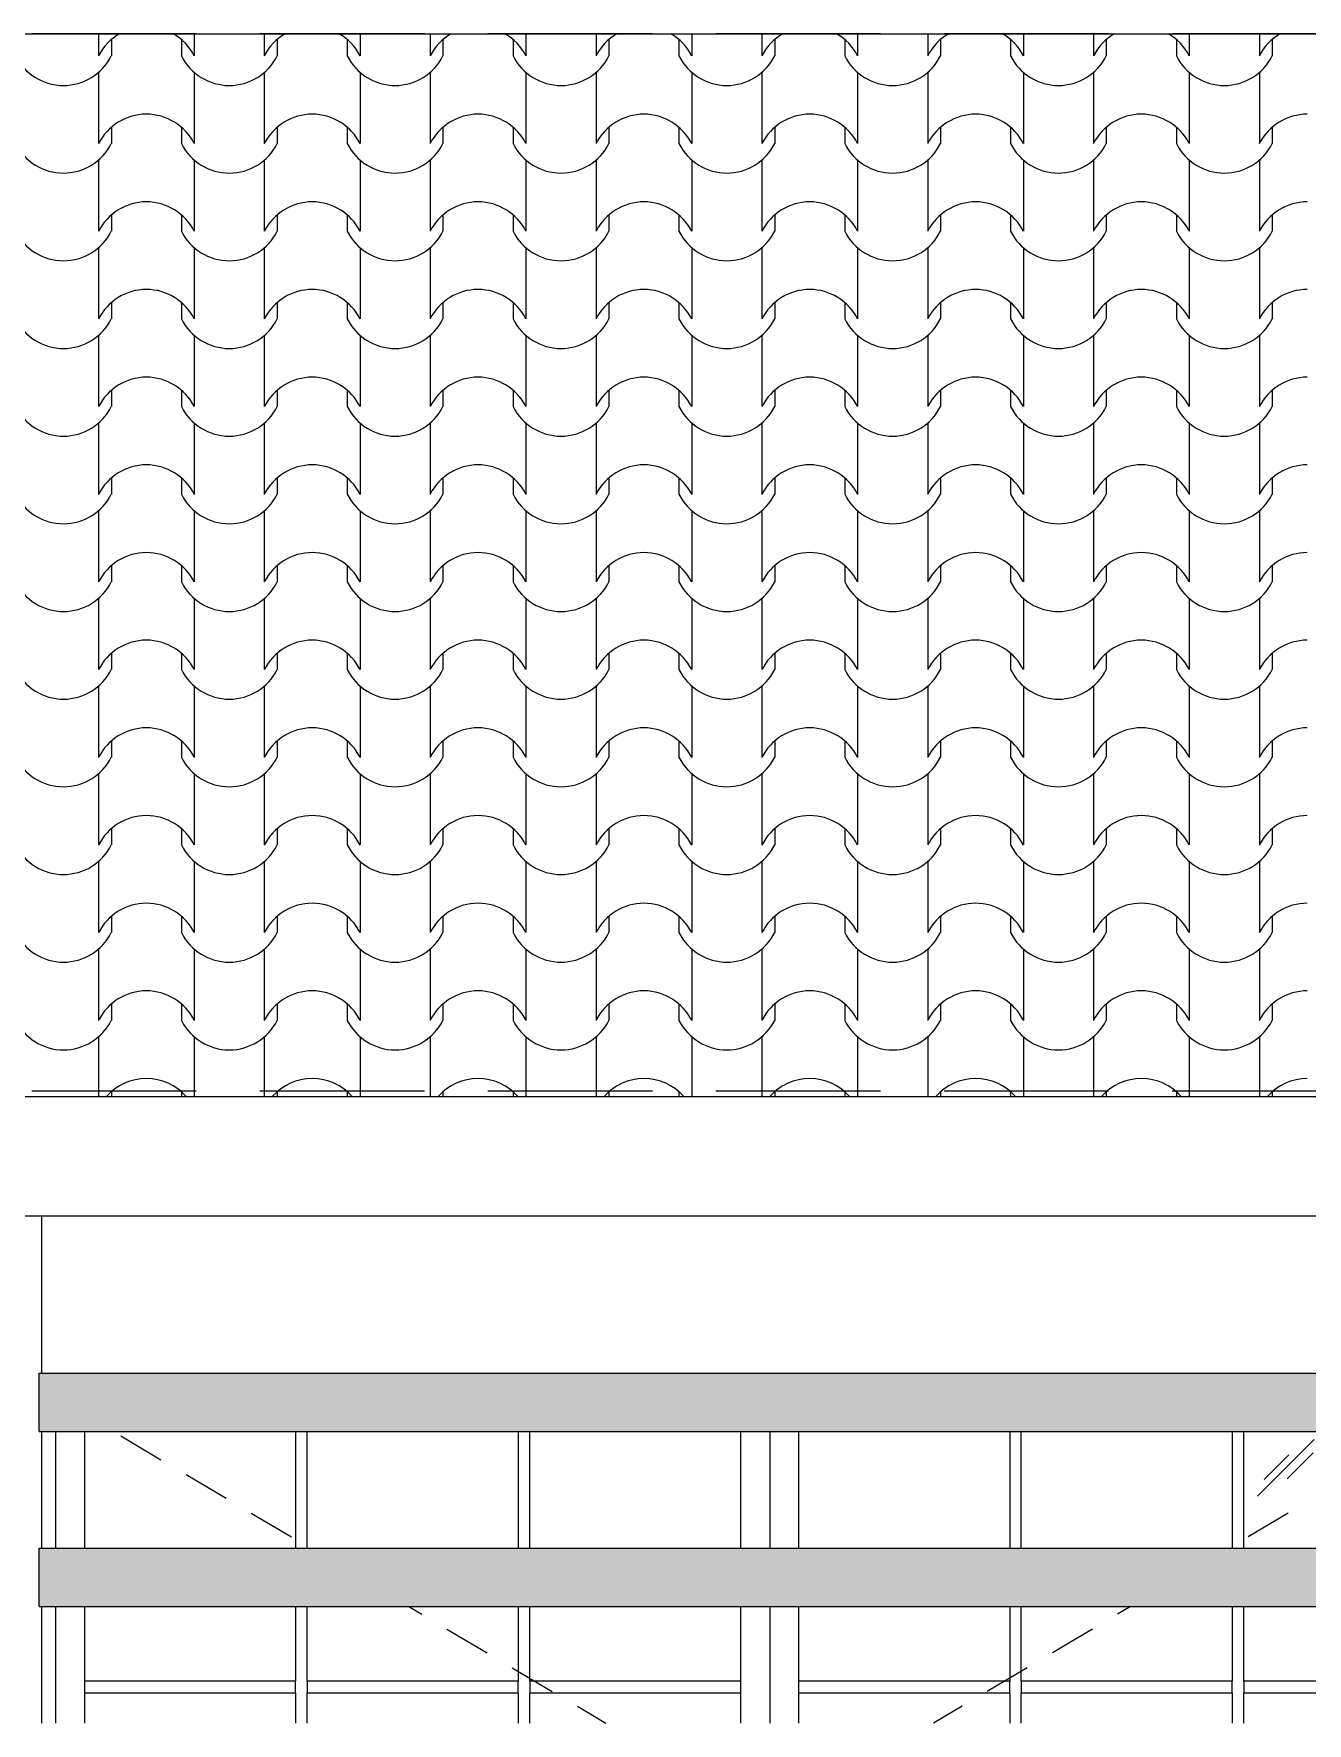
# Model space of a CAD drawing. Header units: millimetres. Extents: x 323482 to 503016, y 8175 to 72038.
# Drawn here: x 469483 to 471668, y 18728 to 21625 of the extents above; entities that cross this region are included whole.
import ezdxf

# ---------------------------------------------------------------- set-up
doc = ezdxf.new("R2010")
doc.units = ezdxf.units.MM
doc.header["$MEASUREMENT"] = 0
doc.linetypes.add('Hidden Line', pattern=[391.222223, 282.222223, -109])
for name, color, linetype, lineweight in [('2D Drafting - General_Pen_No__101', 252, 'Continuous', 13), ('Shell - Roof_Pen_No__120', 7, 'Continuous', 13), ('Structural - Bearing_Pen_No__120', 7, 'Continuous', 13)]:
    doc.layers.add(name, color=color, linetype=linetype, lineweight=lineweight)
for name, color, linetype, lineweight, true_color in [('2D Drafting - General_Pen_No__102', 7, 'Continuous', 13, 0xcccccc), ('Structural - Bearing_Pen_No__102', 7, 'Continuous', 13, 0xcccccc), ('Structural - Bearing_Pen_No__83', 7, 'Continuous', 13, 0xff9955)]:
    doc.layers.add(name, color=color, linetype=linetype, lineweight=lineweight, true_color=true_color)

# ---------------------------------------------------------------- blocks, each defined once
blk = doc.blocks.new('*X2')
at = {"layer": '2D Drafting - General_Pen_No__101', "color": 252, "linetype": 'Continuous', "lineweight": 13}
for p, q in [((469594.4, 21625.4), (469594.4, 21587.4)), ((469616.4, 21615.5), (469616.4, 21587.4)), ((469736.6, 21615.5), (469736.6, 21587.4)), ((469758.6, 21625.4), (469758.6, 21587.4)), ((469878.8, 21625.4), (469878.8, 21587.4)), ((469900.8, 21615.5), (469900.8, 21587.4)), ((470021.1, 21615.5), (470021.1, 21587.4)), ((470043.1, 21625.4), (470043.1, 21587.4)), ((470163.3, 21625.4), (470163.3, 21587.4)), ((470185.3, 21615.5), (470185.3, 21587.4)), ((470305.6, 21615.5), (470305.6, 21587.4)), ((470327.6, 21625.4), (470327.6, 21587.4)), ((470447.8, 21625.4), (470447.8, 21587.4)), ((470469.8, 21615.5), (470469.8, 21587.4)), ((470590, 21615.5), (470590, 21587.4)), ((470612, 21625.4), (470612, 21587.4)), ((470732.3, 21625.4), (470732.3, 21587.4)), ((470754.3, 21615.5), (470754.3, 21587.4)), ((470874.5, 21615.5), (470874.5, 21587.4)), ((470896.5, 21625.4), (470896.5, 21587.4)), ((471016.8, 21625.4), (471016.8, 21587.4)), ((471038.8, 21615.5), (471038.8, 21587.4)), ((471159, 21615.5), (471159, 21587.4)), ((471181, 21625.4), (471181, 21587.4)), ((471301.2, 21625.4), (471301.2, 21587.4)), ((471323.2, 21615.5), (471323.2, 21587.4)), ((471443.5, 21615.5), (471443.5, 21587.4)), ((471465.5, 21625.4), (471465.5, 21587.4)), ((471585.7, 21625.4), (471585.7, 21587.4)), ((471607.7, 21615.5), (471607.7, 21587.4)), ((469594.4, 21559), (469594.4, 21498.1)), ((469758.6, 21559), (469758.6, 21498.1)), ((469878.8, 21559), (469878.8, 21498.1)), ((470043.1, 21559), (470043.1, 21498.1)), ((470163.3, 21559), (470163.3, 21498.1)), ((470327.6, 21559), (470327.6, 21498.1)), ((470447.8, 21559), (470447.8, 21498.1)), ((470612, 21559), (470612, 21498.1)), ((470732.3, 21559), (470732.3, 21498.1)), ((470896.5, 21559), (470896.5, 21498.1)), ((471016.8, 21559), (471016.8, 21498.1)), ((471181, 21559), (471181, 21498.1)), ((471301.2, 21559), (471301.2, 21498.1)), ((471465.5, 21559), (471465.5, 21498.1)), ((471585.7, 21559), (471585.7, 21498.1)), ((469594.4, 21498.1), (469594.4, 21437.1)), ((469758.6, 21498.1), (469758.6, 21437.1)), ((469878.8, 21498.1), (469878.8, 21437.1)), ((470043.1, 21498.1), (470043.1, 21437.1)), ((470163.3, 21498.1), (470163.3, 21437.1)), ((470327.6, 21498.1), (470327.6, 21437.1)), ((470447.8, 21498.1), (470447.8, 21437.1)), ((470612, 21498.1), (470612, 21437.1)), ((470732.3, 21498.1), (470732.3, 21437.1)), ((470896.5, 21498.1), (470896.5, 21437.1)), ((471016.8, 21498.1), (471016.8, 21437.1)), ((471181, 21498.1), (471181, 21437.1)), ((471301.2, 21498.1), (471301.2, 21437.1)), ((471465.5, 21498.1), (471465.5, 21437.1)), ((471585.7, 21498.1), (471585.7, 21437.1)), ((469616.4, 21465.1), (469616.4, 21437.1)), ((469736.6, 21465.1), (469736.6, 21437.1)), ((469900.8, 21465.1), (469900.8, 21437.1)), ((470021.1, 21465.1), (470021.1, 21437.1)), ((470185.3, 21465.1), (470185.3, 21437.1)), ((470305.6, 21465.1), (470305.6, 21437.1)), ((470469.8, 21465.1), (470469.8, 21437.1)), ((470590, 21465.1), (470590, 21437.1)), ((470754.3, 21465.1), (470754.3, 21437.1)), ((470874.5, 21465.1), (470874.5, 21437.1)), ((471038.8, 21465.1), (471038.8, 21437.1)), ((471159, 21465.1), (471159, 21437.1)), ((471323.2, 21465.1), (471323.2, 21437.1)), ((471443.5, 21465.1), (471443.5, 21437.1)), ((471607.7, 21465.1), (471607.7, 21437.1)), ((469594.4, 21408.7), (469594.4, 21347.7)), ((469758.6, 21408.7), (469758.6, 21347.7)), ((469878.8, 21408.7), (469878.8, 21347.7)), ((470043.1, 21408.7), (470043.1, 21347.7)), ((470163.3, 21408.7), (470163.3, 21347.7)), ((470327.6, 21408.7), (470327.6, 21347.7)), ((470447.8, 21408.7), (470447.8, 21347.7)), ((470612, 21408.7), (470612, 21347.7)), ((470732.3, 21408.7), (470732.3, 21347.7)), ((470896.5, 21408.7), (470896.5, 21347.7)), ((471016.8, 21408.7), (471016.8, 21347.7)), ((471181, 21408.7), (471181, 21347.7)), ((471301.2, 21408.7), (471301.2, 21347.7)), ((471465.5, 21408.7), (471465.5, 21347.7)), ((471585.7, 21408.7), (471585.7, 21347.7)), ((469594.4, 21347.7), (469594.4, 21286.8)), ((469758.6, 21347.7), (469758.6, 21286.8)), ((469878.8, 21347.7), (469878.8, 21286.8)), ((470043.1, 21347.7), (470043.1, 21286.8)), ((470163.3, 21347.7), (470163.3, 21286.8)), ((470327.6, 21347.7), (470327.6, 21286.8)), ((470447.8, 21347.7), (470447.8, 21286.8)), ((470612, 21347.7), (470612, 21286.8)), ((470732.3, 21347.7), (470732.3, 21286.8)), ((470896.5, 21347.7), (470896.5, 21286.8)), ((471016.8, 21347.7), (471016.8, 21286.8)), ((471181, 21347.7), (471181, 21286.8)), ((471301.2, 21347.7), (471301.2, 21286.8)), ((471465.5, 21347.7), (471465.5, 21286.8)), ((471585.7, 21347.7), (471585.7, 21286.8)), ((469616.4, 21314.8), (469616.4, 21286.8)), ((469736.6, 21314.8), (469736.6, 21286.8)), ((469900.8, 21314.8), (469900.8, 21286.8)), ((470021.1, 21314.8), (470021.1, 21286.8)), ((470185.3, 21314.8), (470185.3, 21286.8)), ((470305.6, 21314.8), (470305.6, 21286.8)), ((470469.8, 21314.8), (470469.8, 21286.8)), ((470590, 21314.8), (470590, 21286.8)), ((470754.3, 21314.8), (470754.3, 21286.8)), ((470874.5, 21314.8), (470874.5, 21286.8)), ((471038.8, 21314.8), (471038.8, 21286.8)), ((471159, 21314.8), (471159, 21286.8)), ((471323.2, 21314.8), (471323.2, 21286.8)), ((471443.5, 21314.8), (471443.5, 21286.8)), ((471607.7, 21314.8), (471607.7, 21286.8)), ((469594.4, 21258.4), (469594.4, 21197.4)), ((469758.6, 21258.4), (469758.6, 21197.4)), ((469878.8, 21258.4), (469878.8, 21197.4)), ((470043.1, 21258.4), (470043.1, 21197.4)), ((470163.3, 21258.4), (470163.3, 21197.4)), ((470327.6, 21258.4), (470327.6, 21197.4)), ((470447.8, 21258.4), (470447.8, 21197.4)), ((470612, 21258.4), (470612, 21197.4)), ((470732.3, 21258.4), (470732.3, 21197.4)), ((470896.5, 21258.4), (470896.5, 21197.4)), ((471016.8, 21258.4), (471016.8, 21197.4)), ((471181, 21258.4), (471181, 21197.4)), ((471301.2, 21258.4), (471301.2, 21197.4)), ((471465.5, 21258.4), (471465.5, 21197.4)), ((471585.7, 21258.4), (471585.7, 21197.4)), ((469594.4, 21197.4), (469594.4, 21136.4)), ((469758.6, 21197.4), (469758.6, 21136.4)), ((469878.8, 21197.4), (469878.8, 21136.4)), ((470043.1, 21197.4), (470043.1, 21136.4)), ((470163.3, 21197.4), (470163.3, 21136.4)), ((470327.6, 21197.4), (470327.6, 21136.4)), ((470447.8, 21197.4), (470447.8, 21136.4)), ((470612, 21197.4), (470612, 21136.4)), ((470732.3, 21197.4), (470732.3, 21136.4)), ((470896.5, 21197.4), (470896.5, 21136.4)), ((471016.8, 21197.4), (471016.8, 21136.4)), ((471181, 21197.4), (471181, 21136.4)), ((471301.2, 21197.4), (471301.2, 21136.4)), ((471465.5, 21197.4), (471465.5, 21136.4)), ((471585.7, 21197.4), (471585.7, 21136.4)), ((469616.4, 21164.4), (469616.4, 21136.4)), ((469736.6, 21164.4), (469736.6, 21136.4)), ((469900.8, 21164.4), (469900.8, 21136.4)), ((470021.1, 21164.4), (470021.1, 21136.4)), ((470185.3, 21164.4), (470185.3, 21136.4)), ((470305.6, 21164.4), (470305.6, 21136.4)), ((470469.8, 21164.4), (470469.8, 21136.4)), ((470590, 21164.4), (470590, 21136.4)), ((470754.3, 21164.4), (470754.3, 21136.4)), ((470874.5, 21164.4), (470874.5, 21136.4)), ((471038.8, 21164.4), (471038.8, 21136.4)), ((471159, 21164.4), (471159, 21136.4)), ((471323.2, 21164.4), (471323.2, 21136.4)), ((471443.5, 21164.4), (471443.5, 21136.4)), ((471607.7, 21164.4), (471607.7, 21136.4)), ((469594.4, 21108), (469594.4, 21047.1)), ((469758.6, 21108), (469758.6, 21047.1)), ((469878.8, 21108), (469878.8, 21047.1)), ((470043.1, 21108), (470043.1, 21047.1)), ((470163.3, 21108), (470163.3, 21047.1)), ((470327.6, 21108), (470327.6, 21047.1)), ((470447.8, 21108), (470447.8, 21047.1)), ((470612, 21108), (470612, 21047.1)), ((470732.3, 21108), (470732.3, 21047.1)), ((470896.5, 21108), (470896.5, 21047.1)), ((471016.8, 21108), (471016.8, 21047.1)), ((471181, 21108), (471181, 21047.1)), ((471301.2, 21108), (471301.2, 21047.1)), ((471465.5, 21108), (471465.5, 21047.1)), ((471585.7, 21108), (471585.7, 21047.1)), ((469594.4, 21047.1), (469594.4, 20986.1)), ((469758.6, 21047.1), (469758.6, 20986.1)), ((469878.8, 21047.1), (469878.8, 20986.1)), ((470043.1, 21047.1), (470043.1, 20986.1)), ((470163.3, 21047.1), (470163.3, 20986.1)), ((470327.6, 21047.1), (470327.6, 20986.1)), ((470447.8, 21047.1), (470447.8, 20986.1)), ((470612, 21047.1), (470612, 20986.1)), ((470732.3, 21047.1), (470732.3, 20986.1)), ((470896.5, 21047.1), (470896.5, 20986.1)), ((471016.8, 21047.1), (471016.8, 20986.1)), ((471181, 21047.1), (471181, 20986.1)), ((471301.2, 21047.1), (471301.2, 20986.1)), ((471465.5, 21047.1), (471465.5, 20986.1)), ((471585.7, 21047.1), (471585.7, 20986.1)), ((469616.4, 21014.1), (469616.4, 20986.1)), ((469736.6, 21014.1), (469736.6, 20986.1)), ((469900.8, 21014.1), (469900.8, 20986.1)), ((470021.1, 21014.1), (470021.1, 20986.1)), ((470185.3, 21014.1), (470185.3, 20986.1)), ((470305.6, 21014.1), (470305.6, 20986.1)), ((470469.8, 21014.1), (470469.8, 20986.1)), ((470590, 21014.1), (470590, 20986.1)), ((470754.3, 21014.1), (470754.3, 20986.1)), ((470874.5, 21014.1), (470874.5, 20986.1)), ((471038.8, 21014.1), (471038.8, 20986.1)), ((471159, 21014.1), (471159, 20986.1)), ((471323.2, 21014.1), (471323.2, 20986.1)), ((471443.5, 21014.1), (471443.5, 20986.1)), ((471607.7, 21014.1), (471607.7, 20986.1)), ((469594.4, 20957.7), (469594.4, 20896.7)), ((469758.6, 20957.7), (469758.6, 20896.7)), ((469878.8, 20957.7), (469878.8, 20896.7)), ((470043.1, 20957.7), (470043.1, 20896.7)), ((470163.3, 20957.7), (470163.3, 20896.7)), ((470327.6, 20957.7), (470327.6, 20896.7)), ((470447.8, 20957.7), (470447.8, 20896.7)), ((470612, 20957.7), (470612, 20896.7)), ((470732.3, 20957.7), (470732.3, 20896.7)), ((470896.5, 20957.7), (470896.5, 20896.7)), ((471016.8, 20957.7), (471016.8, 20896.7)), ((471181, 20957.7), (471181, 20896.7)), ((471301.2, 20957.7), (471301.2, 20896.7)), ((471465.5, 20957.7), (471465.5, 20896.7)), ((471585.7, 20957.7), (471585.7, 20896.7)), ((469594.4, 20896.7), (469594.4, 20835.7)), ((469758.6, 20896.7), (469758.6, 20835.7)), ((469878.8, 20896.7), (469878.8, 20835.7)), ((470043.1, 20896.7), (470043.1, 20835.7)), ((470163.3, 20896.7), (470163.3, 20835.7)), ((470327.6, 20896.7), (470327.6, 20835.7)), ((470447.8, 20896.7), (470447.8, 20835.7)), ((470612, 20896.7), (470612, 20835.7)), ((470732.3, 20896.7), (470732.3, 20835.7)), ((470896.5, 20896.7), (470896.5, 20835.7)), ((471016.8, 20896.7), (471016.8, 20835.7)), ((471181, 20896.7), (471181, 20835.7)), ((471301.2, 20896.7), (471301.2, 20835.7)), ((471465.5, 20896.7), (471465.5, 20835.7)), ((471585.7, 20896.7), (471585.7, 20835.7)), ((469616.4, 20863.8), (469616.4, 20835.7)), ((469736.6, 20863.8), (469736.6, 20835.7)), ((469900.8, 20863.8), (469900.8, 20835.7)), ((470021.1, 20863.8), (470021.1, 20835.7)), ((470185.3, 20863.8), (470185.3, 20835.7)), ((470305.6, 20863.8), (470305.6, 20835.7)), ((470469.8, 20863.8), (470469.8, 20835.7)), ((470590, 20863.8), (470590, 20835.7)), ((470754.3, 20863.8), (470754.3, 20835.7)), ((470874.5, 20863.8), (470874.5, 20835.7)), ((471038.8, 20863.8), (471038.8, 20835.7)), ((471159, 20863.8), (471159, 20835.7)), ((471323.2, 20863.8), (471323.2, 20835.7)), ((471443.5, 20863.8), (471443.5, 20835.7)), ((471607.7, 20863.8), (471607.7, 20835.7)), ((469594.4, 20807.4), (469594.4, 20746.4)), ((469758.6, 20807.4), (469758.6, 20746.4)), ((469878.8, 20807.4), (469878.8, 20746.4)), ((470043.1, 20807.4), (470043.1, 20746.4)), ((470163.3, 20807.4), (470163.3, 20746.4)), ((470327.6, 20807.4), (470327.6, 20746.4)), ((470447.8, 20807.4), (470447.8, 20746.4)), ((470612, 20807.4), (470612, 20746.4)), ((470732.3, 20807.4), (470732.3, 20746.4)), ((470896.5, 20807.4), (470896.5, 20746.4)), ((471016.8, 20807.4), (471016.8, 20746.4)), ((471181, 20807.4), (471181, 20746.4)), ((471301.2, 20807.4), (471301.2, 20746.4)), ((471465.5, 20807.4), (471465.5, 20746.4)), ((471585.7, 20807.4), (471585.7, 20746.4)), ((469594.4, 20746.4), (469594.4, 20685.4)), ((469758.6, 20746.4), (469758.6, 20685.4)), ((469878.8, 20746.4), (469878.8, 20685.4)), ((470043.1, 20746.4), (470043.1, 20685.4)), ((470163.3, 20746.4), (470163.3, 20685.4)), ((470327.6, 20746.4), (470327.6, 20685.4)), ((470447.8, 20746.4), (470447.8, 20685.4)), ((470612, 20746.4), (470612, 20685.4)), ((470732.3, 20746.4), (470732.3, 20685.4)), ((470896.5, 20746.4), (470896.5, 20685.4)), ((471016.8, 20746.4), (471016.8, 20685.4)), ((471181, 20746.4), (471181, 20685.4)), ((471301.2, 20746.4), (471301.2, 20685.4)), ((471465.5, 20746.4), (471465.5, 20685.4)), ((471585.7, 20746.4), (471585.7, 20685.4)), ((469616.4, 20713.4), (469616.4, 20685.4)), ((469736.6, 20713.4), (469736.6, 20685.4)), ((469900.8, 20713.4), (469900.8, 20685.4)), ((470021.1, 20713.4), (470021.1, 20685.4)), ((470185.3, 20713.4), (470185.3, 20685.4)), ((470305.6, 20713.4), (470305.6, 20685.4)), ((470469.8, 20713.4), (470469.8, 20685.4)), ((470590, 20713.4), (470590, 20685.4)), ((470754.3, 20713.4), (470754.3, 20685.4)), ((470874.5, 20713.4), (470874.5, 20685.4)), ((471038.8, 20713.4), (471038.8, 20685.4)), ((471159, 20713.4), (471159, 20685.4)), ((471323.2, 20713.4), (471323.2, 20685.4)), ((471443.5, 20713.4), (471443.5, 20685.4)), ((471607.7, 20713.4), (471607.7, 20685.4)), ((469594.4, 20657), (469594.4, 20596)), ((469758.6, 20657), (469758.6, 20596)), ((469878.8, 20657), (469878.8, 20596)), ((470043.1, 20657), (470043.1, 20596)), ((470163.3, 20657), (470163.3, 20596)), ((470327.6, 20657), (470327.6, 20596)), ((470447.8, 20657), (470447.8, 20596)), ((470612, 20657), (470612, 20596)), ((470732.3, 20657), (470732.3, 20596)), ((470896.5, 20657), (470896.5, 20596)), ((471016.8, 20657), (471016.8, 20596)), ((471181, 20657), (471181, 20596)), ((471301.2, 20657), (471301.2, 20596)), ((471465.5, 20657), (471465.5, 20596)), ((471585.7, 20657), (471585.7, 20596)), ((469594.4, 20596), (469594.4, 20535.1)), ((469758.6, 20596), (469758.6, 20535.1)), ((469878.8, 20596), (469878.8, 20535.1)), ((470043.1, 20596), (470043.1, 20535.1)), ((470163.3, 20596), (470163.3, 20535.1)), ((470327.6, 20596), (470327.6, 20535.1)), ((470447.8, 20596), (470447.8, 20535.1)), ((470612, 20596), (470612, 20535.1)), ((470732.3, 20596), (470732.3, 20535.1)), ((470896.5, 20596), (470896.5, 20535.1)), ((471016.8, 20596), (471016.8, 20535.1)), ((471181, 20596), (471181, 20535.1)), ((471301.2, 20596), (471301.2, 20535.1)), ((471465.5, 20596), (471465.5, 20535.1)), ((471585.7, 20596), (471585.7, 20535.1)), ((469616.4, 20563.1), (469616.4, 20535.1)), ((469736.6, 20563.1), (469736.6, 20535.1)), ((469900.8, 20563.1), (469900.8, 20535.1)), ((470021.1, 20563.1), (470021.1, 20535.1)), ((470185.3, 20563.1), (470185.3, 20535.1)), ((470305.6, 20563.1), (470305.6, 20535.1)), ((470469.8, 20563.1), (470469.8, 20535.1)), ((470590, 20563.1), (470590, 20535.1)), ((470754.3, 20563.1), (470754.3, 20535.1)), ((470874.5, 20563.1), (470874.5, 20535.1)), ((471038.8, 20563.1), (471038.8, 20535.1)), ((471159, 20563.1), (471159, 20535.1)), ((471323.2, 20563.1), (471323.2, 20535.1)), ((471443.5, 20563.1), (471443.5, 20535.1)), ((471607.7, 20563.1), (471607.7, 20535.1)), ((469594.4, 20506.7), (469594.4, 20445.7)), ((469758.6, 20506.7), (469758.6, 20445.7)), ((469878.8, 20506.7), (469878.8, 20445.7)), ((470043.1, 20506.7), (470043.1, 20445.7)), ((470163.3, 20506.7), (470163.3, 20445.7)), ((470327.6, 20506.7), (470327.6, 20445.7)), ((470447.8, 20506.7), (470447.8, 20445.7)), ((470612, 20506.7), (470612, 20445.7)), ((470732.3, 20506.7), (470732.3, 20445.7)), ((470896.5, 20506.7), (470896.5, 20445.7)), ((471016.8, 20506.7), (471016.8, 20445.7)), ((471181, 20506.7), (471181, 20445.7)), ((471301.2, 20506.7), (471301.2, 20445.7)), ((471465.5, 20506.7), (471465.5, 20445.7)), ((471585.7, 20506.7), (471585.7, 20445.7)), ((469594.4, 20445.7), (469594.4, 20384.7)), ((469758.6, 20445.7), (469758.6, 20384.7)), ((469878.8, 20445.7), (469878.8, 20384.7)), ((470043.1, 20445.7), (470043.1, 20384.7)), ((470163.3, 20445.7), (470163.3, 20384.7)), ((470327.6, 20445.7), (470327.6, 20384.7)), ((470447.8, 20445.7), (470447.8, 20384.7)), ((470612, 20445.7), (470612, 20384.7)), ((470732.3, 20445.7), (470732.3, 20384.7)), ((470896.5, 20445.7), (470896.5, 20384.7)), ((471016.8, 20445.7), (471016.8, 20384.7)), ((471181, 20445.7), (471181, 20384.7)), ((471301.2, 20445.7), (471301.2, 20384.7)), ((471465.5, 20445.7), (471465.5, 20384.7)), ((471585.7, 20445.7), (471585.7, 20384.7)), ((469616.4, 20412.8), (469616.4, 20384.7)), ((469736.6, 20412.8), (469736.6, 20384.7)), ((469900.8, 20412.8), (469900.8, 20384.7)), ((470021.1, 20412.8), (470021.1, 20384.7)), ((470185.3, 20412.8), (470185.3, 20384.7)), ((470305.6, 20412.8), (470305.6, 20384.7)), ((470469.8, 20412.8), (470469.8, 20384.7)), ((470590, 20412.8), (470590, 20384.7)), ((470754.3, 20412.8), (470754.3, 20384.7)), ((470874.5, 20412.8), (470874.5, 20384.7)), ((471038.8, 20412.8), (471038.8, 20384.7)), ((471159, 20412.8), (471159, 20384.7)), ((471323.2, 20412.8), (471323.2, 20384.7)), ((471443.5, 20412.8), (471443.5, 20384.7)), ((471607.7, 20412.8), (471607.7, 20384.7)), ((469594.4, 20356.3), (469594.4, 20295.4)), ((469758.6, 20356.3), (469758.6, 20295.4)), ((469878.8, 20356.3), (469878.8, 20295.4)), ((470043.1, 20356.3), (470043.1, 20295.4)), ((470163.3, 20356.3), (470163.3, 20295.4)), ((470327.6, 20356.3), (470327.6, 20295.4)), ((470447.8, 20356.3), (470447.8, 20295.4)), ((470612, 20356.3), (470612, 20295.4)), ((470732.3, 20356.3), (470732.3, 20295.4)), ((470896.5, 20356.3), (470896.5, 20295.4)), ((471016.8, 20356.3), (471016.8, 20295.4)), ((471181, 20356.3), (471181, 20295.4)), ((471301.2, 20356.3), (471301.2, 20295.4)), ((471465.5, 20356.3), (471465.5, 20295.4)), ((471585.7, 20356.3), (471585.7, 20295.4)), ((469594.4, 20295.4), (469594.4, 20234.4)), ((469758.6, 20295.4), (469758.6, 20234.4)), ((469878.8, 20295.4), (469878.8, 20234.4)), ((470043.1, 20295.4), (470043.1, 20234.4)), ((470163.3, 20295.4), (470163.3, 20234.4)), ((470327.6, 20295.4), (470327.6, 20234.4)), ((470447.8, 20295.4), (470447.8, 20234.4)), ((470612, 20295.4), (470612, 20234.4)), ((470732.3, 20295.4), (470732.3, 20234.4)), ((470896.5, 20295.4), (470896.5, 20234.4)), ((471016.8, 20295.4), (471016.8, 20234.4)), ((471181, 20295.4), (471181, 20234.4)), ((471301.2, 20295.4), (471301.2, 20234.4)), ((471465.5, 20295.4), (471465.5, 20234.4)), ((471585.7, 20295.4), (471585.7, 20234.4)), ((469616.4, 20262.4), (469616.4, 20234.4)), ((469736.6, 20262.4), (469736.6, 20234.4)), ((469900.8, 20262.4), (469900.8, 20234.4)), ((470021.1, 20262.4), (470021.1, 20234.4)), ((470185.3, 20262.4), (470185.3, 20234.4)), ((470305.6, 20262.4), (470305.6, 20234.4)), ((470469.8, 20262.4), (470469.8, 20234.4)), ((470590, 20262.4), (470590, 20234.4)), ((470754.3, 20262.4), (470754.3, 20234.4)), ((470874.5, 20262.4), (470874.5, 20234.4)), ((471038.8, 20262.4), (471038.8, 20234.4)), ((471159, 20262.4), (471159, 20234.4)), ((471323.2, 20262.4), (471323.2, 20234.4)), ((471443.5, 20262.4), (471443.5, 20234.4)), ((471607.7, 20262.4), (471607.7, 20234.4)), ((469594.4, 20206), (469594.4, 20145)), ((469758.6, 20206), (469758.6, 20145)), ((469878.8, 20206), (469878.8, 20145)), ((470043.1, 20206), (470043.1, 20145)), ((470163.3, 20206), (470163.3, 20145)), ((470327.6, 20206), (470327.6, 20145)), ((470447.8, 20206), (470447.8, 20145)), ((470612, 20206), (470612, 20145)), ((470732.3, 20206), (470732.3, 20145)), ((470896.5, 20206), (470896.5, 20145)), ((471016.8, 20206), (471016.8, 20145)), ((471181, 20206), (471181, 20145)), ((471301.2, 20206), (471301.2, 20145)), ((471465.5, 20206), (471465.5, 20145)), ((471585.7, 20206), (471585.7, 20145)), ((469594.4, 20145), (469594.4, 20084.1)), ((469758.6, 20145), (469758.6, 20084.1)), ((469878.8, 20145), (469878.8, 20084.1)), ((470043.1, 20145), (470043.1, 20084.1)), ((470163.3, 20145), (470163.3, 20084.1)), ((470327.6, 20145), (470327.6, 20084.1)), ((470447.8, 20145), (470447.8, 20084.1)), ((470612, 20145), (470612, 20084.1)), ((470732.3, 20145), (470732.3, 20084.1)), ((470896.5, 20145), (470896.5, 20084.1)), ((471016.8, 20145), (471016.8, 20084.1)), ((471181, 20145), (471181, 20084.1)), ((471301.2, 20145), (471301.2, 20084.1)), ((471465.5, 20145), (471465.5, 20084.1)), ((471585.7, 20145), (471585.7, 20084.1)), ((469616.4, 20112.1), (469616.4, 20084.1)), ((469736.6, 20112.1), (469736.6, 20084.1)), ((469900.8, 20112.1), (469900.8, 20084.1)), ((470021.1, 20112.1), (470021.1, 20084.1)), ((470185.3, 20112.1), (470185.3, 20084.1)), ((470305.6, 20112.1), (470305.6, 20084.1)), ((470469.8, 20112.1), (470469.8, 20084.1)), ((470590, 20112.1), (470590, 20084.1)), ((470754.3, 20112.1), (470754.3, 20084.1)), ((470874.5, 20112.1), (470874.5, 20084.1)), ((471038.8, 20112.1), (471038.8, 20084.1)), ((471159, 20112.1), (471159, 20084.1)), ((471323.2, 20112.1), (471323.2, 20084.1)), ((471443.5, 20112.1), (471443.5, 20084.1)), ((471607.7, 20112.1), (471607.7, 20084.1)), ((469594.4, 20055.7), (469594.4, 19994.7)), ((469758.6, 20055.7), (469758.6, 19994.7)), ((469878.8, 20055.7), (469878.8, 19994.7)), ((470043.1, 20055.7), (470043.1, 19994.7)), ((470163.3, 20055.7), (470163.3, 19994.7)), ((470327.6, 20055.7), (470327.6, 19994.7)), ((470447.8, 20055.7), (470447.8, 19994.7)), ((470612, 20055.7), (470612, 19994.7)), ((470732.3, 20055.7), (470732.3, 19994.7)), ((470896.5, 20055.7), (470896.5, 19994.7)), ((471016.8, 20055.7), (471016.8, 19994.7)), ((471181, 20055.7), (471181, 19994.7)), ((471301.2, 20055.7), (471301.2, 19994.7)), ((471465.5, 20055.7), (471465.5, 19994.7)), ((471585.7, 20055.7), (471585.7, 19994.7)), ((469594.4, 19994.7), (469594.4, 19933.7)), ((469758.6, 19994.7), (469758.6, 19933.7)), ((469878.8, 19994.7), (469878.8, 19933.7)), ((470043.1, 19994.7), (470043.1, 19933.7)), ((470163.3, 19994.7), (470163.3, 19933.7)), ((470327.6, 19994.7), (470327.6, 19933.7)), ((470447.8, 19994.7), (470447.8, 19933.7)), ((470612, 19994.7), (470612, 19933.7)), ((470732.3, 19994.7), (470732.3, 19933.7)), ((470896.5, 19994.7), (470896.5, 19933.7)), ((471016.8, 19994.7), (471016.8, 19933.7)), ((471181, 19994.7), (471181, 19933.7)), ((471301.2, 19994.7), (471301.2, 19933.7)), ((471465.5, 19994.7), (471465.5, 19933.7)), ((471585.7, 19994.7), (471585.7, 19933.7)), ((469616.4, 19961.8), (469616.4, 19933.7)), ((469736.6, 19961.8), (469736.6, 19933.7)), ((469900.8, 19961.8), (469900.8, 19933.7)), ((470021.1, 19961.8), (470021.1, 19933.7)), ((470185.3, 19961.8), (470185.3, 19933.7)), ((470305.6, 19961.8), (470305.6, 19933.7)), ((470469.8, 19961.8), (470469.8, 19933.7)), ((470590, 19961.8), (470590, 19933.7)), ((470754.3, 19961.8), (470754.3, 19933.7)), ((470874.5, 19961.8), (470874.5, 19933.7)), ((471038.8, 19961.8), (471038.8, 19933.7)), ((471159, 19961.8), (471159, 19933.7)), ((471323.2, 19961.8), (471323.2, 19933.7)), ((471443.5, 19961.8), (471443.5, 19933.7)), ((471607.7, 19961.8), (471607.7, 19933.7)), ((469594.4, 19905.3), (469594.4, 19844.4)), ((469758.6, 19905.3), (469758.6, 19844.4)), ((469878.8, 19905.3), (469878.8, 19844.4)), ((470043.1, 19905.3), (470043.1, 19844.4)), ((470163.3, 19905.3), (470163.3, 19844.4)), ((470327.6, 19905.3), (470327.6, 19844.4)), ((470447.8, 19905.3), (470447.8, 19844.4)), ((470612, 19905.3), (470612, 19844.4)), ((470732.3, 19905.3), (470732.3, 19844.4)), ((470896.5, 19905.3), (470896.5, 19844.4)), ((471016.8, 19905.3), (471016.8, 19844.4)), ((471181, 19905.3), (471181, 19844.4)), ((471301.2, 19905.3), (471301.2, 19844.4)), ((471465.5, 19905.3), (471465.5, 19844.4)), ((471585.7, 19905.3), (471585.7, 19844.4)), ((469594.4, 19844.4), (469594.4, 19803.4)), ((469758.6, 19844.4), (469758.6, 19803.4)), ((469878.8, 19844.4), (469878.8, 19803.4)), ((470043.1, 19844.4), (470043.1, 19803.4)), ((470163.3, 19844.4), (470163.3, 19803.4)), ((470327.6, 19844.4), (470327.6, 19803.4)), ((470447.8, 19844.4), (470447.8, 19803.4)), ((470612, 19844.4), (470612, 19803.4)), ((470732.3, 19844.4), (470732.3, 19803.4)), ((470896.5, 19844.4), (470896.5, 19803.4)), ((471016.8, 19844.4), (471016.8, 19803.4)), ((471181, 19844.4), (471181, 19803.4)), ((471301.2, 19844.4), (471301.2, 19803.4)), ((471465.5, 19844.4), (471465.5, 19803.4)), ((471585.7, 19844.4), (471585.7, 19803.4)), ((469616.4, 19811.4), (469616.4, 19803.4)), ((469736.6, 19811.4), (469736.6, 19803.4)), ((469900.8, 19811.4), (469900.8, 19803.4)), ((470021.1, 19811.4), (470021.1, 19803.4)), ((470185.3, 19811.4), (470185.3, 19803.4)), ((470305.6, 19811.4), (470305.6, 19803.4)), ((470469.8, 19811.4), (470469.8, 19803.4)), ((470590, 19811.4), (470590, 19803.4)), ((470754.3, 19811.4), (470754.3, 19803.4)), ((470874.5, 19811.4), (470874.5, 19803.4)), ((471038.8, 19811.4), (471038.8, 19803.4)), ((471159, 19811.4), (471159, 19803.4)), ((471323.2, 19811.4), (471323.2, 19803.4)), ((471443.5, 19811.4), (471443.5, 19803.4)), ((471607.7, 19811.4), (471607.7, 19803.4))]:
    blk.add_line(p, q, dxfattribs=at)
for centre, radius, start, end in [((469676.8, 21545.5), 92.5, 120.1431, 153.0115), ((469676.2, 21545.5), 92.5, 26.9885, 59.8569), ((469961.2, 21545.5), 92.5, 120.1431, 153.0115), ((469960.7, 21545.5), 92.5, 26.9885, 59.8569), ((470245.7, 21545.5), 92.5, 120.1431, 153.0115), ((470245.2, 21545.5), 92.5, 26.9885, 59.8569), ((470530.2, 21545.5), 92.5, 120.1431, 153.0115), ((470529.6, 21545.5), 92.5, 26.9885, 59.8569), ((470814.7, 21545.5), 92.5, 120.1431, 153.0115), ((470814.1, 21545.5), 92.5, 26.9885, 59.8569), ((471099.2, 21545.5), 92.5, 120.1431, 153.0115), ((471098.6, 21545.5), 92.5, 26.9885, 59.8569), ((471383.6, 21545.5), 92.5, 120.1431, 153.0115), ((471383.1, 21545.5), 92.5, 26.9885, 59.8569), ((471668.1, 21545.5), 92.5, 120.1431, 153.0115), ((469534.2, 21628.7), 91.9, 206.7044, 333.2956), ((469818.7, 21628.7), 91.9, 206.7044, 333.2956), ((470103.2, 21628.7), 91.9, 206.7044, 333.2956), ((470387.7, 21628.7), 91.9, 206.7044, 333.2956), ((470672.2, 21628.7), 91.9, 206.7044, 333.2956), ((470956.6, 21628.7), 91.9, 206.7044, 333.2956), ((471241.1, 21628.7), 91.9, 206.7044, 333.2956), ((471525.6, 21628.7), 91.9, 206.7044, 333.2956), ((469676.8, 21395.1), 92.5, 90.1705, 153.0115), ((469676.2, 21395.1), 92.5, 26.9885, 89.8295), ((469961.2, 21395.1), 92.5, 90.1705, 153.0115), ((469960.7, 21395.1), 92.5, 26.9885, 89.8295), ((470245.7, 21395.1), 92.5, 90.1705, 153.0115), ((470245.2, 21395.1), 92.5, 26.9885, 89.8295), ((470530.2, 21395.1), 92.5, 90.1705, 153.0115), ((470529.6, 21395.1), 92.5, 26.9885, 89.8295), ((470814.7, 21395.1), 92.5, 90.1705, 153.0115), ((470814.1, 21395.1), 92.5, 26.9885, 89.8295), ((471099.2, 21395.1), 92.5, 90.1705, 153.0115), ((471098.6, 21395.1), 92.5, 26.9885, 89.8295), ((471383.6, 21395.1), 92.5, 90.1705, 153.0115), ((471383.1, 21395.1), 92.5, 26.9885, 89.8295), ((471668.1, 21395.1), 92.5, 90.1705, 153.0115), ((469534.2, 21478.4), 91.9, 206.7044, 333.2956), ((469818.7, 21478.4), 91.9, 206.7044, 333.2956), ((470103.2, 21478.4), 91.9, 206.7044, 333.2956), ((470387.7, 21478.4), 91.9, 206.7044, 333.2956), ((470672.2, 21478.4), 91.9, 206.7044, 333.2956), ((470956.6, 21478.4), 91.9, 206.7044, 333.2956), ((471241.1, 21478.4), 91.9, 206.7044, 333.2956), ((471525.6, 21478.4), 91.9, 206.7044, 333.2956), ((469676.8, 21244.8), 92.5, 90.1705, 153.0115), ((469676.2, 21244.8), 92.5, 26.9885, 89.8295), ((469961.2, 21244.8), 92.5, 90.1705, 153.0115), ((469960.7, 21244.8), 92.5, 26.9885, 89.8295), ((470245.7, 21244.8), 92.5, 90.1705, 153.0115), ((470245.2, 21244.8), 92.5, 26.9885, 89.8295), ((470530.2, 21244.8), 92.5, 90.1705, 153.0115), ((470529.6, 21244.8), 92.5, 26.9885, 89.8295), ((470814.7, 21244.8), 92.5, 90.1705, 153.0115), ((470814.1, 21244.8), 92.5, 26.9885, 89.8295), ((471099.2, 21244.8), 92.5, 90.1705, 153.0115), ((471098.6, 21244.8), 92.5, 26.9885, 89.8295), ((471383.6, 21244.8), 92.5, 90.1705, 153.0115), ((471383.1, 21244.8), 92.5, 26.9885, 89.8295), ((471668.1, 21244.8), 92.5, 90.1705, 153.0115), ((469534.2, 21328.1), 91.9, 206.7044, 333.2956), ((469818.7, 21328.1), 91.9, 206.7044, 333.2956), ((470103.2, 21328.1), 91.9, 206.7044, 333.2956), ((470387.7, 21328.1), 91.9, 206.7044, 333.2956), ((470672.2, 21328.1), 91.9, 206.7044, 333.2956), ((470956.6, 21328.1), 91.9, 206.7044, 333.2956), ((471241.1, 21328.1), 91.9, 206.7044, 333.2956), ((471525.6, 21328.1), 91.9, 206.7044, 333.2956), ((469676.8, 21094.5), 92.5, 90.1705, 153.0115), ((469676.2, 21094.5), 92.5, 26.9885, 89.8295), ((469961.2, 21094.5), 92.5, 90.1705, 153.0115), ((469960.7, 21094.5), 92.5, 26.9885, 89.8295), ((470245.7, 21094.5), 92.5, 90.1705, 153.0115), ((470245.2, 21094.5), 92.5, 26.9885, 89.8295), ((470530.2, 21094.5), 92.5, 90.1705, 153.0115), ((470529.6, 21094.5), 92.5, 26.9885, 89.8295), ((470814.7, 21094.5), 92.5, 90.1705, 153.0115), ((470814.1, 21094.5), 92.5, 26.9885, 89.8295), ((471099.2, 21094.5), 92.5, 90.1705, 153.0115), ((471098.6, 21094.5), 92.5, 26.9885, 89.8295), ((471383.6, 21094.5), 92.5, 90.1705, 153.0115), ((471383.1, 21094.5), 92.5, 26.9885, 89.8295), ((471668.1, 21094.5), 92.5, 90.1705, 153.0115), ((469534.2, 21177.7), 91.9, 206.7044, 333.2956), ((469818.7, 21177.7), 91.9, 206.7044, 333.2956), ((470103.2, 21177.7), 91.9, 206.7044, 333.2956), ((470387.7, 21177.7), 91.9, 206.7044, 333.2956), ((470672.2, 21177.7), 91.9, 206.7044, 333.2956), ((470956.6, 21177.7), 91.9, 206.7044, 333.2956), ((471241.1, 21177.7), 91.9, 206.7044, 333.2956), ((471525.6, 21177.7), 91.9, 206.7044, 333.2956), ((469676.8, 20944.1), 92.5, 90.1705, 153.0115), ((469676.2, 20944.1), 92.5, 26.9885, 89.8295), ((469961.2, 20944.1), 92.5, 90.1705, 153.0115), ((469960.7, 20944.1), 92.5, 26.9885, 89.8295), ((470245.7, 20944.1), 92.5, 90.1705, 153.0115), ((470245.2, 20944.1), 92.5, 26.9885, 89.8295), ((470530.2, 20944.1), 92.5, 90.1705, 153.0115), ((470529.6, 20944.1), 92.5, 26.9885, 89.8295), ((470814.7, 20944.1), 92.5, 90.1705, 153.0115), ((470814.1, 20944.1), 92.5, 26.9885, 89.8295), ((471099.2, 20944.1), 92.5, 90.1705, 153.0115), ((471098.6, 20944.1), 92.5, 26.9885, 89.8295), ((471383.6, 20944.1), 92.5, 90.1705, 153.0115), ((471383.1, 20944.1), 92.5, 26.9885, 89.8295), ((471668.1, 20944.1), 92.5, 90.1705, 153.0115), ((469534.2, 21027.4), 91.9, 206.7044, 333.2956), ((469818.7, 21027.4), 91.9, 206.7044, 333.2956), ((470103.2, 21027.4), 91.9, 206.7044, 333.2956), ((470387.7, 21027.4), 91.9, 206.7044, 333.2956), ((470672.2, 21027.4), 91.9, 206.7044, 333.2956), ((470956.6, 21027.4), 91.9, 206.7044, 333.2956), ((471241.1, 21027.4), 91.9, 206.7044, 333.2956), ((471525.6, 21027.4), 91.9, 206.7044, 333.2956), ((469676.8, 20793.8), 92.5, 90.1705, 153.0115), ((469676.2, 20793.8), 92.5, 26.9885, 89.8295), ((469961.2, 20793.8), 92.5, 90.1705, 153.0115), ((469960.7, 20793.8), 92.5, 26.9885, 89.8295), ((470245.7, 20793.8), 92.5, 90.1705, 153.0115), ((470245.2, 20793.8), 92.5, 26.9885, 89.8295), ((470530.2, 20793.8), 92.5, 90.1705, 153.0115), ((470529.6, 20793.8), 92.5, 26.9885, 89.8295), ((470814.7, 20793.8), 92.5, 90.1705, 153.0115), ((470814.1, 20793.8), 92.5, 26.9885, 89.8295), ((471099.2, 20793.8), 92.5, 90.1705, 153.0115), ((471098.6, 20793.8), 92.5, 26.9885, 89.8295), ((471383.6, 20793.8), 92.5, 90.1705, 153.0115), ((471383.1, 20793.8), 92.5, 26.9885, 89.8295), ((471668.1, 20793.8), 92.5, 90.1705, 153.0115), ((469534.2, 20877.1), 91.9, 206.7044, 333.2956), ((469818.7, 20877.1), 91.9, 206.7044, 333.2956), ((470103.2, 20877.1), 91.9, 206.7044, 333.2956), ((470387.7, 20877.1), 91.9, 206.7044, 333.2956), ((470672.2, 20877.1), 91.9, 206.7044, 333.2956), ((470956.6, 20877.1), 91.9, 206.7044, 333.2956), ((471241.1, 20877.1), 91.9, 206.7044, 333.2956), ((471525.6, 20877.1), 91.9, 206.7044, 333.2956), ((469676.8, 20643.4), 92.5, 90.1705, 153.0115), ((469676.2, 20643.4), 92.5, 26.9885, 89.8295), ((469961.2, 20643.4), 92.5, 90.1705, 153.0115), ((469960.7, 20643.4), 92.5, 26.9885, 89.8295), ((470245.7, 20643.4), 92.5, 90.1705, 153.0115), ((470245.2, 20643.4), 92.5, 26.9885, 89.8295), ((470530.2, 20643.4), 92.5, 90.1705, 153.0115), ((470529.6, 20643.4), 92.5, 26.9885, 89.8295), ((470814.7, 20643.4), 92.5, 90.1705, 153.0115), ((470814.1, 20643.4), 92.5, 26.9885, 89.8295), ((471099.2, 20643.4), 92.5, 90.1705, 153.0115), ((471098.6, 20643.4), 92.5, 26.9885, 89.8295), ((471383.6, 20643.4), 92.5, 90.1705, 153.0115), ((471383.1, 20643.4), 92.5, 26.9885, 89.8295), ((471668.1, 20643.4), 92.5, 90.1705, 153.0115), ((469534.2, 20726.7), 91.9, 206.7044, 333.2956), ((469818.7, 20726.7), 91.9, 206.7044, 333.2956), ((470103.2, 20726.7), 91.9, 206.7044, 333.2956), ((470387.7, 20726.7), 91.9, 206.7044, 333.2956), ((470672.2, 20726.7), 91.9, 206.7044, 333.2956), ((470956.6, 20726.7), 91.9, 206.7044, 333.2956), ((471241.1, 20726.7), 91.9, 206.7044, 333.2956), ((471525.6, 20726.7), 91.9, 206.7044, 333.2956), ((469676.8, 20493.1), 92.5, 90.1705, 153.0115), ((469676.2, 20493.1), 92.5, 26.9885, 89.8295), ((469961.2, 20493.1), 92.5, 90.1705, 153.0115), ((469960.7, 20493.1), 92.5, 26.9885, 89.8295), ((470245.7, 20493.1), 92.5, 90.1705, 153.0115), ((470245.2, 20493.1), 92.5, 26.9885, 89.8295), ((470530.2, 20493.1), 92.5, 90.1705, 153.0115), ((470529.6, 20493.1), 92.5, 26.9885, 89.8295), ((470814.7, 20493.1), 92.5, 90.1705, 153.0115), ((470814.1, 20493.1), 92.5, 26.9885, 89.8295), ((471099.2, 20493.1), 92.5, 90.1705, 153.0115), ((471098.6, 20493.1), 92.5, 26.9885, 89.8295), ((471383.6, 20493.1), 92.5, 90.1705, 153.0115), ((471383.1, 20493.1), 92.5, 26.9885, 89.8295), ((471668.1, 20493.1), 92.5, 90.1705, 153.0115), ((469534.2, 20576.4), 91.9, 206.7044, 333.2956), ((469818.7, 20576.4), 91.9, 206.7044, 333.2956), ((470103.2, 20576.4), 91.9, 206.7044, 333.2956), ((470387.7, 20576.4), 91.9, 206.7044, 333.2956), ((470672.2, 20576.4), 91.9, 206.7044, 333.2956), ((470956.6, 20576.4), 91.9, 206.7044, 333.2956), ((471241.1, 20576.4), 91.9, 206.7044, 333.2956), ((471525.6, 20576.4), 91.9, 206.7044, 333.2956), ((469676.8, 20342.8), 92.5, 90.1705, 153.0115), ((469676.2, 20342.8), 92.5, 26.9885, 89.8295), ((469961.2, 20342.8), 92.5, 90.1705, 153.0115), ((469960.7, 20342.8), 92.5, 26.9885, 89.8295), ((470245.7, 20342.8), 92.5, 90.1705, 153.0115), ((470245.2, 20342.8), 92.5, 26.9885, 89.8295), ((470530.2, 20342.8), 92.5, 90.1705, 153.0115), ((470529.6, 20342.8), 92.5, 26.9885, 89.8295), ((470814.7, 20342.8), 92.5, 90.1705, 153.0115), ((470814.1, 20342.8), 92.5, 26.9885, 89.8295), ((471099.2, 20342.8), 92.5, 90.1705, 153.0115), ((471098.6, 20342.8), 92.5, 26.9885, 89.8295), ((471383.6, 20342.8), 92.5, 90.1705, 153.0115), ((471383.1, 20342.8), 92.5, 26.9885, 89.8295), ((471668.1, 20342.8), 92.5, 90.1705, 153.0115), ((469534.2, 20426.1), 91.9, 206.7044, 333.2956), ((469818.7, 20426.1), 91.9, 206.7044, 333.2956), ((470103.2, 20426.1), 91.9, 206.7044, 333.2956), ((470387.7, 20426.1), 91.9, 206.7044, 333.2956), ((470672.2, 20426.1), 91.9, 206.7044, 333.2956), ((470956.6, 20426.1), 91.9, 206.7044, 333.2956), ((471241.1, 20426.1), 91.9, 206.7044, 333.2956), ((471525.6, 20426.1), 91.9, 206.7044, 333.2956), ((469676.8, 20192.4), 92.5, 90.1705, 153.0115), ((469676.2, 20192.4), 92.5, 26.9885, 89.8295), ((469961.2, 20192.4), 92.5, 90.1705, 153.0115), ((469960.7, 20192.4), 92.5, 26.9885, 89.8295), ((470245.7, 20192.4), 92.5, 90.1705, 153.0115), ((470245.2, 20192.4), 92.5, 26.9885, 89.8295), ((470530.2, 20192.4), 92.5, 90.1705, 153.0115), ((470529.6, 20192.4), 92.5, 26.9885, 89.8295), ((470814.7, 20192.4), 92.5, 90.1705, 153.0115), ((470814.1, 20192.4), 92.5, 26.9885, 89.8295), ((471099.2, 20192.4), 92.5, 90.1705, 153.0115), ((471098.6, 20192.4), 92.5, 26.9885, 89.8295), ((471383.6, 20192.4), 92.5, 90.1705, 153.0115), ((471383.1, 20192.4), 92.5, 26.9885, 89.8295), ((471668.1, 20192.4), 92.5, 90.1705, 153.0115), ((469534.2, 20275.7), 91.9, 206.7044, 333.2956), ((469818.7, 20275.7), 91.9, 206.7044, 333.2956), ((470103.2, 20275.7), 91.9, 206.7044, 333.2956), ((470387.7, 20275.7), 91.9, 206.7044, 333.2956), ((470672.2, 20275.7), 91.9, 206.7044, 333.2956), ((470956.6, 20275.7), 91.9, 206.7044, 333.2956), ((471241.1, 20275.7), 91.9, 206.7044, 333.2956), ((471525.6, 20275.7), 91.9, 206.7044, 333.2956), ((469676.8, 20042.1), 92.5, 90.1705, 153.0115), ((469676.2, 20042.1), 92.5, 26.9885, 89.8295), ((469961.2, 20042.1), 92.5, 90.1705, 153.0115), ((469960.7, 20042.1), 92.5, 26.9885, 89.8295), ((470245.7, 20042.1), 92.5, 90.1705, 153.0115), ((470245.2, 20042.1), 92.5, 26.9885, 89.8295), ((470530.2, 20042.1), 92.5, 90.1705, 153.0115), ((470529.6, 20042.1), 92.5, 26.9885, 89.8295), ((470814.7, 20042.1), 92.5, 90.1705, 153.0115), ((470814.1, 20042.1), 92.5, 26.9885, 89.8295), ((471099.2, 20042.1), 92.5, 90.1705, 153.0115), ((471098.6, 20042.1), 92.5, 26.9885, 89.8295), ((471383.6, 20042.1), 92.5, 90.1705, 153.0115), ((471383.1, 20042.1), 92.5, 26.9885, 89.8295), ((471668.1, 20042.1), 92.5, 90.1705, 153.0115), ((469534.2, 20125.4), 91.9, 206.7044, 333.2956), ((469818.7, 20125.4), 91.9, 206.7044, 333.2956), ((470103.2, 20125.4), 91.9, 206.7044, 333.2956), ((470387.7, 20125.4), 91.9, 206.7044, 333.2956), ((470672.2, 20125.4), 91.9, 206.7044, 333.2956), ((470956.6, 20125.4), 91.9, 206.7044, 333.2956), ((471241.1, 20125.4), 91.9, 206.7044, 333.2956), ((471525.6, 20125.4), 91.9, 206.7044, 333.2956), ((469676.8, 19891.8), 92.5, 90.1705, 153.0115), ((469676.2, 19891.8), 92.5, 26.9885, 89.8295), ((469961.2, 19891.8), 92.5, 90.1705, 153.0115), ((469960.7, 19891.8), 92.5, 26.9885, 89.8295), ((470245.7, 19891.8), 92.5, 90.1705, 153.0115), ((470245.2, 19891.8), 92.5, 26.9885, 89.8295), ((470530.2, 19891.8), 92.5, 90.1705, 153.0115), ((470529.6, 19891.8), 92.5, 26.9885, 89.8295), ((470814.7, 19891.8), 92.5, 90.1705, 153.0115), ((470814.1, 19891.8), 92.5, 26.9885, 89.8295), ((471099.2, 19891.8), 92.5, 90.1705, 153.0115), ((471098.6, 19891.8), 92.5, 26.9885, 89.8295), ((471383.6, 19891.8), 92.5, 90.1705, 153.0115), ((471383.1, 19891.8), 92.5, 26.9885, 89.8295), ((471668.1, 19891.8), 92.5, 90.1705, 153.0115), ((469534.2, 19975), 91.9, 206.7044, 333.2956), ((469818.7, 19975), 91.9, 206.7044, 333.2956), ((470103.2, 19975), 91.9, 206.7044, 333.2956), ((470387.7, 19975), 91.9, 206.7044, 333.2956), ((470672.2, 19975), 91.9, 206.7044, 333.2956), ((470956.6, 19975), 91.9, 206.7044, 333.2956), ((471241.1, 19975), 91.9, 206.7044, 333.2956), ((471525.6, 19975), 91.9, 206.7044, 333.2956), ((469676.8, 19741.4), 92.5, 90.1705, 137.9423), ((469676.2, 19741.4), 92.5, 42.0577, 89.8295), ((469961.2, 19741.4), 92.5, 90.1705, 137.9423), ((469960.7, 19741.4), 92.5, 42.0577, 89.8295), ((470245.7, 19741.4), 92.5, 90.1705, 137.9423), ((470245.2, 19741.4), 92.5, 42.0577, 89.8295), ((470530.2, 19741.4), 92.5, 90.1705, 137.9423), ((470529.6, 19741.4), 92.5, 42.0577, 89.8295), ((470814.7, 19741.4), 92.5, 90.1705, 137.9423), ((470814.1, 19741.4), 92.5, 42.0577, 89.8295), ((471099.2, 19741.4), 92.5, 90.1705, 137.9423), ((471098.6, 19741.4), 92.5, 42.0577, 89.8295), ((471383.6, 19741.4), 92.5, 90.1705, 137.9423), ((471383.1, 19741.4), 92.5, 42.0577, 89.8295), ((471668.1, 19741.4), 92.5, 90.1705, 137.9423)]:
    blk.add_arc(centre, radius, start, end, dxfattribs=at)
blk = doc.blocks.new('Fill_1', base_point=(0, 1500))
at = {"layer": '2D Drafting - General_Pen_No__101', "color": 252, "linetype": 'Continuous', "lineweight": 13}
blk.add_blockref('*X2', (0, 0), dxfattribs=at)

msp = doc.modelspace()

# ---------------------------------------------------------------- hatches: boundary and pattern name
at = {"layer": '2D Drafting - General_Pen_No__102', "linetype": 'Continuous', "lineweight": 0, "true_color": 0xcccccc}
for points in [[(474842.7, 19228.5), (474842.7, 19328.5), (469492.5, 19328.5), (469492.5, 19228.5)], [(474842.7, 19028.5), (469492.5, 19028.5), (469492.5, 18928.5), (474842.7, 18928.5)]]:
    msp.add_hatch(color=254, dxfattribs=at).paths.add_polyline_path(points)

# ---------------------------------------------------------------- linework, layer by layer
at = {"layer": 'Shell - Roof_Pen_No__120', "color": 7, "linetype": 'Continuous', "lineweight": 13}
for p, q in [((449848.4, 21625.4), (475295.4, 21625.4)), ((449848.4, 19803.4), (475295.4, 19803.4)), ((475295.4, 19597.9), (449848.4, 19597.9))]:
    msp.add_line(p, q, dxfattribs=at)
at = {"layer": 'Structural - Bearing_Pen_No__102', "color": 254, "linetype": 'Continuous', "lineweight": 13, "true_color": 0xcccccc}
for p, q in [((471582.6, 19117.8), (471679.6, 19214.8)), ((471593.9, 19146.1), (471636.4, 19188.6)), ((471633.5, 19147.6), (471678.1, 19192.2))]:
    msp.add_line(p, q, dxfattribs=at)
at = {"layer": 'Structural - Bearing_Pen_No__120', "color": 7, "linetype": 'Continuous', "lineweight": 13}
for p, q in [((469496.9, 19328.5), (469496.9, 19597.9)), ((469492.5, 19328.5), (474842.7, 19328.5)), ((469492.5, 19228.5), (469492.5, 19328.5)), ((469492.5, 19228.5), (474842.7, 19228.5)), ((469496.9, 19028.5), (469496.9, 19228.5)), ((469520.8, 19228.5), (469520.8, 19028.5)), ((469570.8, 19028.5), (469570.8, 19228.5)), ((469632.6, 19221), (469701.5, 19180.3)), ((469932.4, 19228.5), (469932.4, 19028.5)), ((469952.4, 19028.5), (469952.4, 19228.5)), ((470314.1, 19228.5), (470314.1, 19028.5)), ((470334.1, 19028.5), (470334.1, 19228.5)), ((470695.8, 19228.5), (470695.8, 19028.5)), ((470745.8, 19228.5), (470745.8, 19028.5)), ((470795.8, 19028.5), (470795.8, 19228.5)), ((471157.4, 19228.5), (471157.4, 19028.5)), ((471177.4, 19028.5), (471177.4, 19228.5)), ((471539.1, 19228.5), (471539.1, 19028.5)), ((471559.1, 19028.5), (471559.1, 19228.5)), ((469744.5, 19154.8), (469813.4, 19114.1)), ((469856.4, 19088.6), (469925.2, 19047.9)), ((471635.1, 19088.6), (471566.3, 19047.9)), ((469492.5, 19028.5), (474842.7, 19028.5)), ((469492.5, 18928.5), (469492.5, 19028.5)), ((469492.5, 18928.5), (474842.7, 18928.5)), ((469496.9, 18728.5), (469496.9, 18928.5)), ((469520.8, 18928.5), (469520.8, 18728.5)), ((469570.8, 18728.5), (469570.8, 18928.5)), ((469932.4, 18928.5), (469932.4, 18800.6)), ((469952.4, 18800.6), (469952.4, 18928.5)), ((470126.9, 18928.5), (470149, 18915.4)), ((470314.1, 18928.5), (470314.1, 18800.6)), ((470334.1, 18800.6), (470334.1, 18928.5)), ((470695.8, 18928.5), (470695.8, 18728.5)), ((470745.8, 18928.5), (470745.8, 18728.5)), ((470795.8, 18728.5), (470795.8, 18928.5)), ((471157.4, 18928.5), (471157.4, 18800.6)), ((471177.4, 18800.6), (471177.4, 18928.5)), ((471364.6, 18928.5), (471342.5, 18915.4)), ((471539.1, 18928.5), (471539.1, 18800.6)), ((471559.1, 18800.6), (471559.1, 18928.5)), ((470192, 18890), (470260.9, 18849.2)), ((471299.5, 18890), (471230.7, 18849.2)), ((470303.9, 18823.7), (470372.7, 18783)), ((471187.6, 18823.7), (471118.8, 18783)), ((469932.4, 18800.6), (469570.8, 18800.6)), ((469570.8, 18780.6), (469932.4, 18780.6)), ((469932.4, 18780.6), (469932.4, 18800.6)), ((469932.4, 18780.6), (469932.4, 18728.5)), ((470314.1, 18800.6), (469952.4, 18800.6)), ((469952.4, 18800.6), (469952.4, 18780.6)), ((469952.4, 18728.5), (469952.4, 18780.6)), ((469952.4, 18780.6), (470314.1, 18780.6)), ((470314.1, 18780.6), (470314.1, 18800.6)), ((470314.1, 18780.6), (470314.1, 18728.5)), ((470695.8, 18800.6), (470334.1, 18800.6)), ((470334.1, 18800.6), (470334.1, 18780.6)), ((470334.1, 18728.5), (470334.1, 18780.6)), ((470334.1, 18780.6), (470695.8, 18780.6)), ((471157.4, 18800.6), (470795.8, 18800.6)), ((470795.8, 18780.6), (471157.4, 18780.6)), ((471157.4, 18780.6), (471157.4, 18800.6)), ((471157.4, 18780.6), (471157.4, 18728.5)), ((471539.1, 18800.6), (471177.4, 18800.6)), ((471177.4, 18800.6), (471177.4, 18780.6)), ((471177.4, 18728.5), (471177.4, 18780.6)), ((471177.4, 18780.6), (471539.1, 18780.6)), ((471539.1, 18780.6), (471539.1, 18800.6)), ((471539.1, 18780.6), (471539.1, 18728.5)), ((471920.8, 18800.6), (471559.1, 18800.6)), ((471559.1, 18800.6), (471559.1, 18780.6)), ((471559.1, 18728.5), (471559.1, 18780.6)), ((471559.1, 18780.6), (471920.8, 18780.6)), ((470415.8, 18757.5), (470464.9, 18728.5)), ((471075.8, 18757.5), (471026.7, 18728.5))]:
    msp.add_line(p, q, dxfattribs=at)
at = {"layer": 'Structural - Bearing_Pen_No__83', "color": 21, "linetype": 'Hidden Line', "lineweight": 13, "true_color": 0xff9955}
for p, q in [((503016, 21625.4), (447887.3, 21625.4)), ((503016, 19812.2), (447887.3, 19812.2))]:
    msp.add_line(p, q, dxfattribs=at)

# ---------------------------------------------------------------- block references
at = {"layer": '2D Drafting - General_Pen_No__101', "color": 252, "linetype": 'Continuous', "lineweight": 13}
msp.add_blockref('Fill_1', (0, 1500), dxfattribs=at)

doc.saveas('drawing.dxf')
